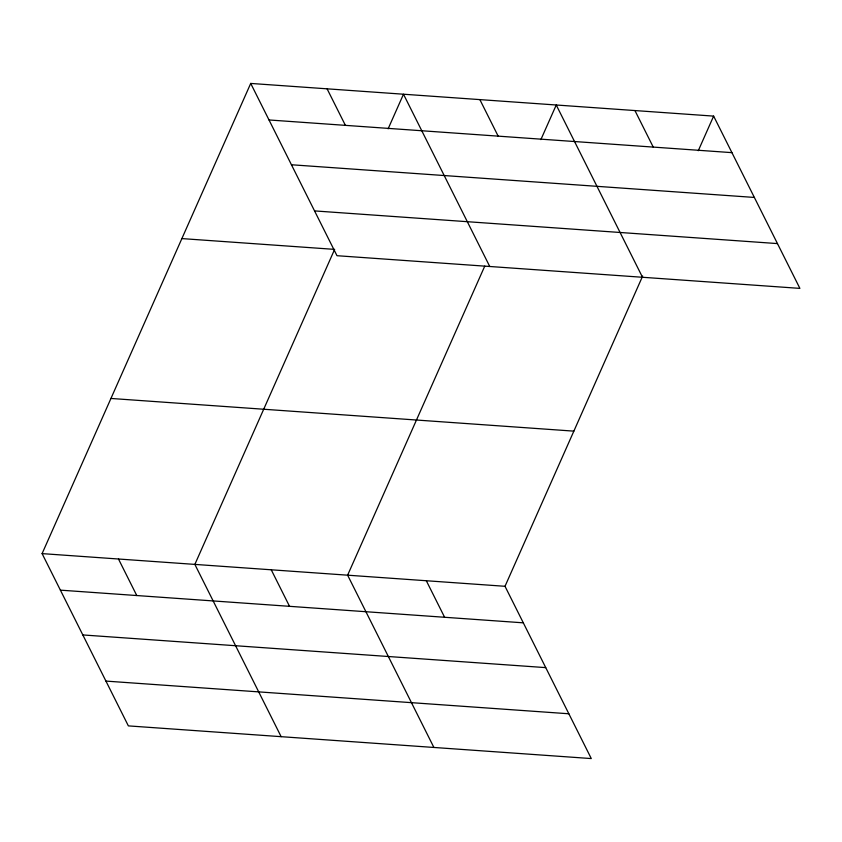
<?xml version="1.0" encoding="UTF-8"?>
<svg xmlns="http://www.w3.org/2000/svg" width="842" height="842" viewBox="0 0 842 842"><rect width="100%" height="100%" fill="white"/><g stroke="black" fill="none" stroke-linecap="round" stroke-linejoin="round"><path stroke-width="1.26" d="M642.667 276.05L505.011 586.295L591.284 758.568L128.363 725.888L42.1 553.615L250.716 83.432L713.637 116.112L799.9 288.385L336.989 255.705L250.716 83.432M388.12 128.826L403.486 94.22L489.749 266.493M484.75 266.125L347.62 575.181L433.893 747.454M540.88 139.614L556.246 105.008L642.509 277.271M698.271 150.729L713.637 116.112M269.019 119.964L731.93 152.644M291.448 164.758L754.358 197.438M314.561 210.91L777.471 243.591M181.872 238.591L334.632 249.379L194.86 564.393L281.133 736.666M110.944 398.455L573.855 431.136M42.1 553.615L505.011 586.295M60.392 590.147L523.303 622.827M82.821 634.942L545.732 667.622M105.934 681.094L568.845 713.774M634.942 110.555L653.234 147.087M479.866 99.609L498.159 136.141M327.096 88.831L345.399 125.353M426.315 580.738L444.608 617.27M271.24 569.792L289.532 606.324M118.48 559.004L136.772 595.536"/></g></svg>
